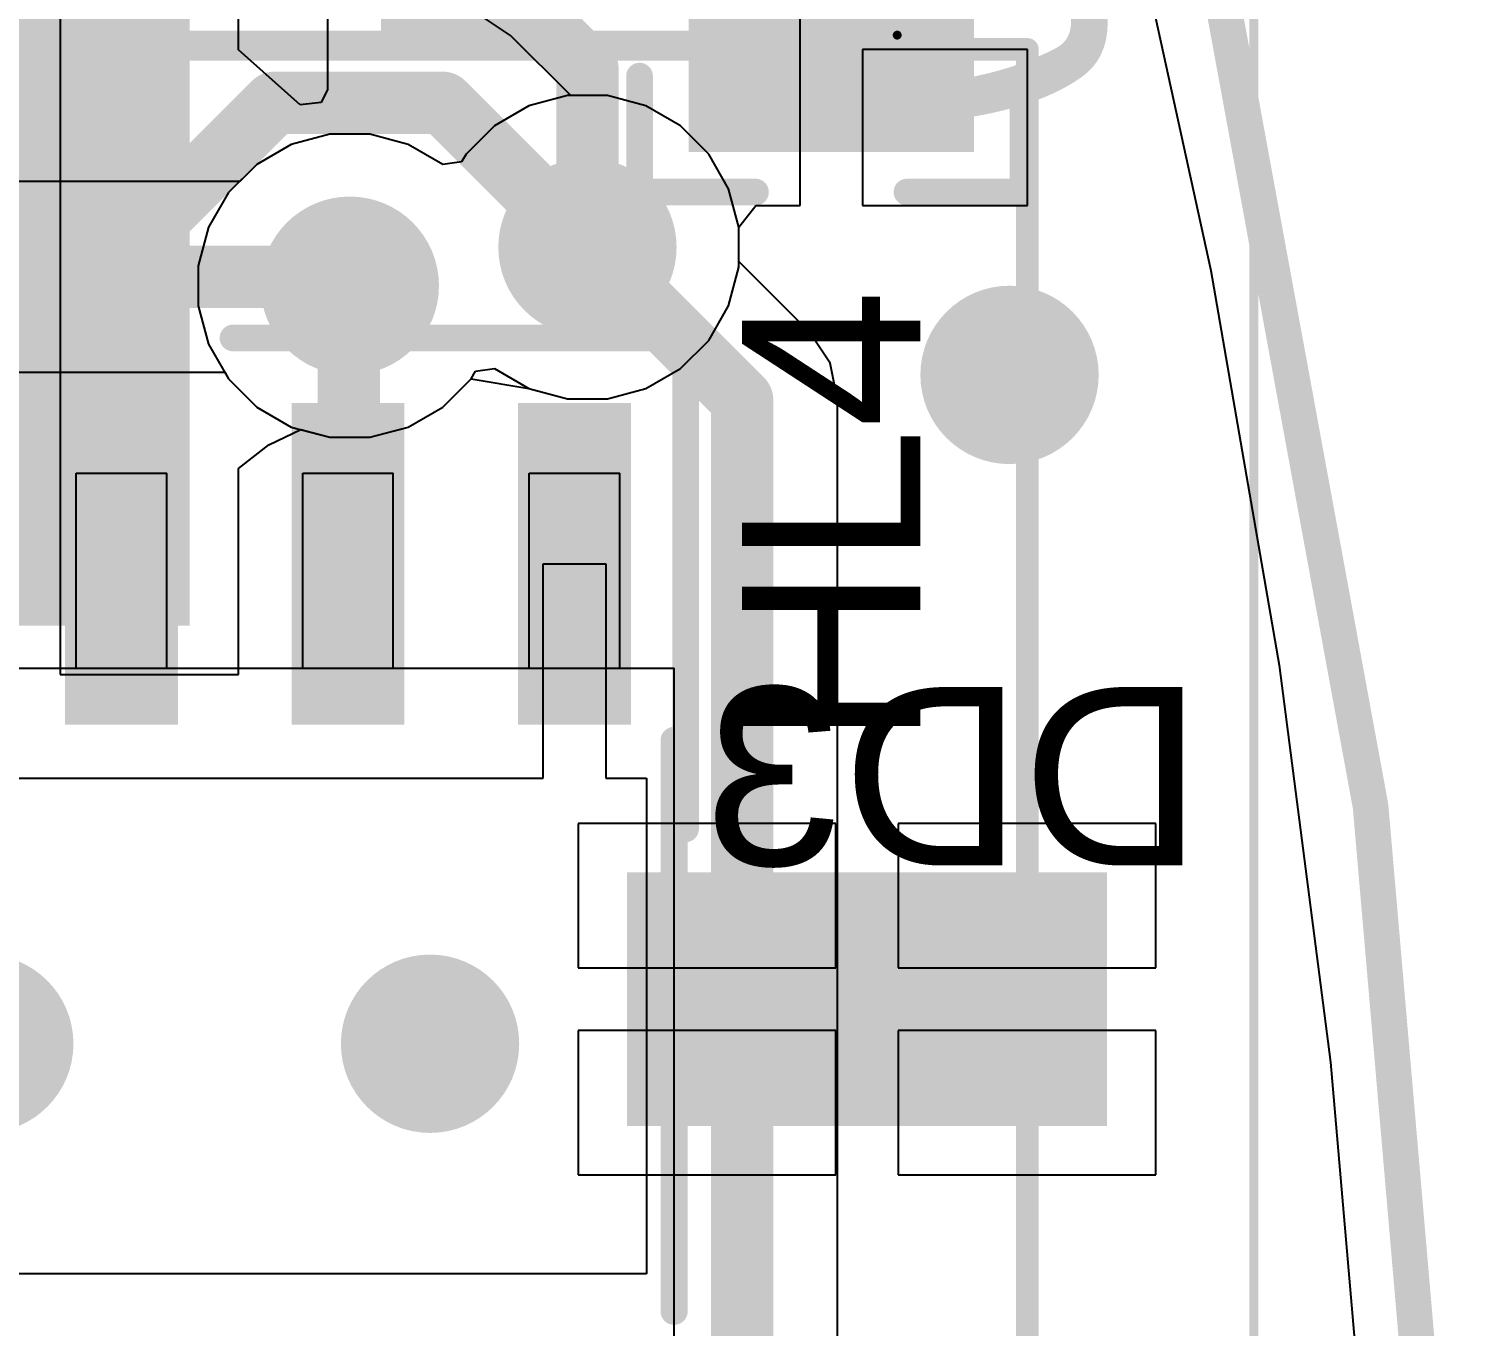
# Model space of a CAD drawing. Header units: inches. Extents: x 0 to 106, y 0 to 106.
# Drawn here: x 98 to 106.1, y 57.17 to 64.44 of the extents above; entities that cross this region are included whole.
import ezdxf

# ---------------------------------------------------------------- set-up
doc = ezdxf.new("R2010")
doc.units = ezdxf.units.IN
for name, color, linetype in [('Assembly Notes', 56, 'Continuous'), ('Board Shape', 56, 'Continuous'), ('Bottom Layer', 5, 'Continuous'), ('Bottom Overlay', 54, 'Continuous'), ('Bottom Paste', 16, 'Continuous'), ('Bottom Solder', 6, 'Continuous'), ('Layer 1', 16, 'Continuous'), ('Layer 2', 76, 'Continuous'), ('Mechanical 13', 56, 'Continuous'), ('Mechanical 15', 56, 'Continuous'), ('Top Layer', 1, 'Continuous'), ('Top Overlay', 2, 'Continuous'), ('Top Paste', 8, 'Continuous'), ('Top Solder', 216, 'Continuous'), ('Via Holes', 16, 'Continuous')]:
    doc.layers.add(name, color=color, linetype=linetype)
doc.styles.add('Arial', font='', dxfattribs={"height": 0.2})
doc.styles.add('GOST type B', font='', dxfattribs={"height": 0.2})
doc.styles.get('Arial').set_extended_font_data('Arial')
doc.styles.get('GOST type B').set_extended_font_data('GOST type B')

# ---------------------------------------------------------------- blocks, each defined once
blk = doc.blocks.new('0603R_232')
at = {"layer": 'Top Layer'}
for points in [[(-1.05, -0.475), (-1.05, 0.475), (-0.25, 0.475), (-0.25, -0.475)], [(0.25, -0.475), (0.25, 0.475), (1.05, 0.475), (1.05, -0.475)]]:
    blk.add_hatch(color=1, dxfattribs=at).paths.add_polyline_path(points)
at = {"layer": 'Top Paste'}
for points in [[(-1.05, -0.475), (-1.05, 0.475), (-0.25, 0.475), (-0.25, -0.475)], [(0.25, -0.475), (0.25, 0.475), (1.05, 0.475), (1.05, -0.475)]]:
    blk.add_hatch(color=8, dxfattribs=at).paths.add_polyline_path(points)
at = {"layer": 'Top Solder'}
for points in [[(-1.1, -0.525), (-1.1, 0.525), (-0.2, 0.525), (-0.2, -0.525)], [(0.2, -0.525), (0.2, 0.525), (1.1, 0.525), (1.1, -0.525)]]:
    blk.add_hatch(color=216, dxfattribs=at).paths.add_polyline_path(points)
at = {"layer": 'Assembly Notes'}
for points in [[(0.85, 0.475, 0.25, 0.25, 0), (-0.85, 0.475, 0.25, 0.25, 0)], [(-0.85, -0.475, 0.25, 0.25, 0), (-0.85, 0.475, 0.25, 0.25, 0)], [(0.85, -0.475, 0.25, 0.25, 0), (0.85, 0.475, 0.25, 0.25, 0)], [(0.85, -0.475, 0.25, 0.25, 0), (-0.85, -0.475, 0.25, 0.25, 0)]]:
    blk.add_lwpolyline(points, format="xyseb", dxfattribs=at)
for points in [[(-0.9125, 0.475, 0.125, 0.125, 1), (-0.7875, 0.475, 0.125, 0.125, 1)], [(-0.9125, 0.475, 0.125, 0.125, 1), (-0.7875, 0.475, 0.125, 0.125, 1)], [(0.7875, 0.475, 0.125, 0.125, 1), (0.9125, 0.475, 0.125, 0.125, 1)], [(0.7875, 0.475, 0.125, 0.125, 1), (0.9125, 0.475, 0.125, 0.125, 1)], [(-0.9125, -0.475, 0.125, 0.125, 1), (-0.7875, -0.475, 0.125, 0.125, 1)], [(-0.9125, -0.475, 0.125, 0.125, 1), (-0.7875, -0.475, 0.125, 0.125, 1)], [(0.7875, -0.475, 0.125, 0.125, 1), (0.9125, -0.475, 0.125, 0.125, 1)], [(0.7875, -0.475, 0.125, 0.125, 1), (0.9125, -0.475, 0.125, 0.125, 1)]]:
    blk.add_lwpolyline(points, format="xyseb", close=True, dxfattribs=at)
at = {"layer": 'Top Overlay'}
for points in [[(0.5, 0.725, 0.15, 0.15, 0), (-0.5, 0.725, 0.15, 0.15, 0)], [(0.5, -0.725, 0.15, 0.15, 0), (-0.5, -0.725, 0.15, 0.15, 0)]]:
    blk.add_lwpolyline(points, format="xyseb", dxfattribs=at)
for points in [[(-0.5375, 0.725, 0.075, 0.075, 1), (-0.4625, 0.725, 0.075, 0.075, 1)], [(0.4625, 0.725, 0.075, 0.075, 1), (0.5375, 0.725, 0.075, 0.075, 1)], [(-0.5375, -0.725, 0.075, 0.075, 1), (-0.4625, -0.725, 0.075, 0.075, 1)], [(0.4625, -0.725, 0.075, 0.075, 1), (0.5375, -0.725, 0.075, 0.075, 1)]]:
    blk.add_lwpolyline(points, format="xyseb", close=True, dxfattribs=at)
at = {"layer": 'Assembly Notes', "style": 'GOST type B'}
blk.add_text('R10', height=2.15, dxfattribs=at).set_placement((-2.4, 1.4))
blk = doc.blocks.new('0805D_240')
at = {"layer": 'Top Layer'}
for points in [[(-1.7, -0.75), (-1.7, 0.75), (-0.3, 0.75), (-0.3, -0.75)], [(0.3, -0.75), (0.3, 0.75), (1.7, 0.75), (1.7, -0.75)]]:
    blk.add_hatch(color=1, dxfattribs=at).paths.add_polyline_path(points)
at = {"layer": 'Top Paste'}
for points in [[(-1.7, -0.75), (-1.7, 0.75), (-0.3, 0.75), (-0.3, -0.75)], [(0.3, -0.75), (0.3, 0.75), (1.7, 0.75), (1.7, -0.75)]]:
    blk.add_hatch(color=8, dxfattribs=at).paths.add_polyline_path(points)
at = {"layer": 'Top Solder'}
for points in [[(-1.75, -0.8), (-1.75, 0.8), (-0.25, 0.8), (-0.25, -0.8)], [(0.25, -0.8), (0.25, 0.8), (1.75, 0.8), (1.75, -0.8)]]:
    blk.add_hatch(color=216, dxfattribs=at).paths.add_polyline_path(points)
at = {"layer": 'Top Overlay'}
for points in [[(0.6, 1.075, 0.15, 0.15, 0), (-0.6, 1.075, 0.15, 0.15, 0)], [(1.975, 1.075, 0.15, 0.15, 0), (1.325, 1.075, 0.15, 0.15, 0)], [(1.975, 0.425, 0.15, 0.15, 0), (1.975, 1.075, 0.15, 0.15, 0)], [(1.975, -1.075, 0.15, 0.15, 0), (1.975, -0.425, 0.15, 0.15, 0)], [(0.6, -1.075, 0.15, 0.15, 0), (-0.6, -1.075, 0.15, 0.15, 0)], [(1.975, -1.075, 0.15, 0.15, 0), (1.325, -1.075, 0.15, 0.15, 0)]]:
    blk.add_lwpolyline(points, format="xyseb", dxfattribs=at)
for points in [[(-0.6375, 1.075, 0.075, 0.075, 1), (-0.5625, 1.075, 0.075, 0.075, 1)], [(0.5625, 1.075, 0.075, 0.075, 1), (0.6375, 1.075, 0.075, 0.075, 1)], [(1.2875, 1.075, 0.075, 0.075, 1), (1.3625, 1.075, 0.075, 0.075, 1)], [(1.9375, 1.075, 0.075, 0.075, 1), (2.0125, 1.075, 0.075, 0.075, 1)], [(1.9375, 1.075, 0.075, 0.075, 1), (2.0125, 1.075, 0.075, 0.075, 1)], [(1.9375, 0.425, 0.075, 0.075, 1), (2.0125, 0.425, 0.075, 0.075, 1)], [(1.9375, -0.425, 0.075, 0.075, 1), (2.0125, -0.425, 0.075, 0.075, 1)], [(-0.6375, -1.075, 0.075, 0.075, 1), (-0.5625, -1.075, 0.075, 0.075, 1)], [(0.5625, -1.075, 0.075, 0.075, 1), (0.6375, -1.075, 0.075, 0.075, 1)], [(1.2875, -1.075, 0.075, 0.075, 1), (1.3625, -1.075, 0.075, 0.075, 1)], [(1.9375, -1.075, 0.075, 0.075, 1), (2.0125, -1.075, 0.075, 0.075, 1)], [(1.9375, -1.075, 0.075, 0.075, 1), (2.0125, -1.075, 0.075, 0.075, 1)]]:
    blk.add_lwpolyline(points, format="xyseb", close=True, dxfattribs=at)
blk = doc.blocks.new('SOIC_14_B_244')
at = {"layer": 'Bottom Layer'}
for points in [[(-3.4417, 4.0767), (-1.7399, 4.0767), (-1.7399, 3.5433), (-3.4417, 3.5433)], [(-3.4417, 2.8067), (-1.7399, 2.8067), (-1.7399, 2.2733), (-3.4417, 2.2733)], [(-3.4417, 1.5367), (-1.7399, 1.5367), (-1.7399, 1.0033), (-3.4417, 1.0033)]]:
    blk.add_hatch(color=5, dxfattribs=at).paths.add_polyline_path(points)
at = {"layer": 'Bottom Paste'}
for points in [[(-3.4417, 4.0767), (-1.7399, 4.0767), (-1.7399, 3.5433), (-3.4417, 3.5433)], [(-3.4417, 2.8067), (-1.7399, 2.8067), (-1.7399, 2.2733), (-3.4417, 2.2733)], [(-3.4417, 1.5367), (-1.7399, 1.5367), (-1.7399, 1.0033), (-3.4417, 1.0033)]]:
    blk.add_hatch(color=16, dxfattribs=at).paths.add_polyline_path(points)
at = {"layer": 'Bottom Solder'}
for points in [[(-3.4917, 4.1267), (-1.6899, 4.1267), (-1.6899, 3.4933), (-3.4917, 3.4933)], [(-3.4917, 2.8567), (-1.6899, 2.8567), (-1.6899, 2.2233), (-3.4917, 2.2233)], [(-3.4917, 1.5867), (-1.6899, 1.5867), (-1.6899, 0.9533), (-3.4917, 0.9533)]]:
    blk.add_hatch(color=6, dxfattribs=at).paths.add_polyline_path(points)
at = {"layer": 'Bottom Overlay'}
blk.add_lwpolyline([(1.6002, 4.3688, 0.1524, 0.1524, 0), (-1.6002, 4.3688, 0.1524, 0.1524, 0)], format="xyseb", dxfattribs=at)
for points in [[(-1.6383, 4.3688, 0.0762, 0.0762, 1), (-1.5621, 4.3688, 0.0762, 0.0762, 1)], [(1.5621, 4.3688, 0.0762, 0.0762, 1), (1.6383, 4.3688, 0.0762, 0.0762, 1)]]:
    blk.add_lwpolyline(points, format="xyseb", close=True, dxfattribs=at)
at = {"layer": 'Mechanical 13'}
for points in [[(2.0066, 4.3688), (-2.0066, 4.3688)], [(-2.0066, -4.3688), (-2.0066, 4.3688)], [(-3.0988, 3.556), (-3.0988, 4.064)], [(-2.0066, 4.064), (-3.0988, 4.064)], [(-2.0066, 3.556), (-2.0066, 4.064)], [(-2.0066, 3.556), (-3.0988, 3.556)], [(-3.0988, 2.286), (-3.0988, 2.794)], [(-2.0066, 2.794), (-3.0988, 2.794)], [(-2.0066, 2.286), (-2.0066, 2.794)], [(-2.0066, 2.286), (-3.0988, 2.286)], [(-3.0988, 1.016), (-3.0988, 1.524)], [(-2.0066, 1.524), (-3.0988, 1.524)], [(-2.0066, 1.016), (-2.0066, 1.524)], [(-2.0066, 1.016), (-3.0988, 1.016)]]:
    blk.add_lwpolyline(points, dxfattribs=at)
for points in [[(-2.0066, 4.3688, 1), (-2.0066, 4.3688, 1)], [(-2.0066, 4.3688, 1), (-2.0066, 4.3688, 1)], [(-3.0988, 4.064, 1), (-3.0988, 4.064, 1)], [(-3.0988, 4.064, 1), (-3.0988, 4.064, 1)], [(-2.0066, 4.064, 1), (-2.0066, 4.064, 1)], [(-2.0066, 4.064, 1), (-2.0066, 4.064, 1)], [(-3.0988, 3.556, 1), (-3.0988, 3.556, 1)], [(-3.0988, 3.556, 1), (-3.0988, 3.556, 1)], [(-2.0066, 3.556, 1), (-2.0066, 3.556, 1)], [(-2.0066, 3.556, 1), (-2.0066, 3.556, 1)], [(-3.0988, 2.794, 1), (-3.0988, 2.794, 1)], [(-3.0988, 2.794, 1), (-3.0988, 2.794, 1)], [(-2.0066, 2.794, 1), (-2.0066, 2.794, 1)], [(-2.0066, 2.794, 1), (-2.0066, 2.794, 1)], [(-3.0988, 2.286, 1), (-3.0988, 2.286, 1)], [(-3.0988, 2.286, 1), (-3.0988, 2.286, 1)], [(-2.0066, 2.286, 1), (-2.0066, 2.286, 1)], [(-2.0066, 2.286, 1), (-2.0066, 2.286, 1)], [(-3.0988, 1.524, 1), (-3.0988, 1.524, 1)], [(-3.0988, 1.524, 1), (-3.0988, 1.524, 1)], [(-2.0066, 1.524, 1), (-2.0066, 1.524, 1)], [(-2.0066, 1.524, 1), (-2.0066, 1.524, 1)], [(-3.0988, 1.016, 1), (-3.0988, 1.016, 1)], [(-3.0988, 1.016, 1), (-3.0988, 1.016, 1)], [(-2.0066, 1.016, 1), (-2.0066, 1.016, 1)], [(-2.0066, 1.016, 1), (-2.0066, 1.016, 1)]]:
    blk.add_lwpolyline(points, format="xyb", close=True, dxfattribs=at)
blk = doc.blocks.new('SOIC_8_B_245')
at = {"layer": 'Bottom Layer'}
h = blk.add_hatch(color=5, dxfattribs=at)
edge = h.paths.add_edge_path()
edge.add_arc((-3.15, 1.905), 0.3, 90, 270)
edge.add_line((-3.15, 1.605), (-2.3, 1.605))
edge.add_arc((-2.3, 1.905), 0.3, 270, 450)
edge.add_line((-2.3, 2.205), (-3.15, 2.205))
h = blk.add_hatch(color=5, dxfattribs=at)
edge = h.paths.add_edge_path()
edge.add_arc((2.3, 1.905), 0.3, 90, 270)
edge.add_line((2.3, 1.605), (3.15, 1.605))
edge.add_arc((3.15, 1.905), 0.3, 270, 450)
edge.add_line((3.15, 2.205), (2.3, 2.205))
h = blk.add_hatch(color=5, dxfattribs=at)
edge = h.paths.add_edge_path()
edge.add_arc((-3.15, 0.635), 0.3, 90, 270)
edge.add_line((-3.15, 0.335), (-2.3, 0.335))
edge.add_arc((-2.3, 0.635), 0.3, 270, 450)
edge.add_line((-2.3, 0.935), (-3.15, 0.935))
h = blk.add_hatch(color=5, dxfattribs=at)
edge = h.paths.add_edge_path()
edge.add_arc((2.3, 0.635), 0.3, 90, 270)
edge.add_line((2.3, 0.335), (3.15, 0.335))
edge.add_arc((3.15, 0.635), 0.3, 270, 450)
edge.add_line((3.15, 0.935), (2.3, 0.935))
h = blk.add_hatch(color=5, dxfattribs=at)
edge = h.paths.add_edge_path()
edge.add_arc((-3.15, -0.635), 0.3, 90, 270)
edge.add_line((-3.15, -0.935), (-2.3, -0.935))
edge.add_arc((-2.3, -0.635), 0.3, 270, 450)
edge.add_line((-2.3, -0.335), (-3.15, -0.335))
h = blk.add_hatch(color=5, dxfattribs=at)
edge = h.paths.add_edge_path()
edge.add_arc((2.3, -0.635), 0.3, 90, 270)
edge.add_line((2.3, -0.935), (3.15, -0.935))
edge.add_arc((3.15, -0.635), 0.3, 270, 450)
edge.add_line((3.15, -0.335), (2.3, -0.335))
blk.add_hatch(color=5, dxfattribs=at).paths.add_polyline_path([(-2, -1.605), (-2, -2.205), (-3.45, -2.205), (-3.45, -1.605)])
h = blk.add_hatch(color=5, dxfattribs=at)
edge = h.paths.add_edge_path()
edge.add_arc((2.3, -1.905), 0.3, 90, 270)
edge.add_line((2.3, -2.205), (3.15, -2.205))
edge.add_arc((3.15, -1.905), 0.3, 270, 450)
edge.add_line((3.15, -1.605), (2.3, -1.605))
at = {"layer": 'Bottom Paste'}
h = blk.add_hatch(color=16, dxfattribs=at)
edge = h.paths.add_edge_path()
edge.add_arc((-3.15, 1.905), 0.3, 90, 270)
edge.add_line((-3.15, 1.605), (-2.3, 1.605))
edge.add_arc((-2.3, 1.905), 0.3, 270, 450)
edge.add_line((-2.3, 2.205), (-3.15, 2.205))
h = blk.add_hatch(color=16, dxfattribs=at)
edge = h.paths.add_edge_path()
edge.add_arc((2.3, 1.905), 0.3, 90, 270)
edge.add_line((2.3, 1.605), (3.15, 1.605))
edge.add_arc((3.15, 1.905), 0.3, 270, 450)
edge.add_line((3.15, 2.205), (2.3, 2.205))
h = blk.add_hatch(color=16, dxfattribs=at)
edge = h.paths.add_edge_path()
edge.add_arc((-3.15, 0.635), 0.3, 90, 270)
edge.add_line((-3.15, 0.335), (-2.3, 0.335))
edge.add_arc((-2.3, 0.635), 0.3, 270, 450)
edge.add_line((-2.3, 0.935), (-3.15, 0.935))
h = blk.add_hatch(color=16, dxfattribs=at)
edge = h.paths.add_edge_path()
edge.add_arc((2.3, 0.635), 0.3, 90, 270)
edge.add_line((2.3, 0.335), (3.15, 0.335))
edge.add_arc((3.15, 0.635), 0.3, 270, 450)
edge.add_line((3.15, 0.935), (2.3, 0.935))
h = blk.add_hatch(color=16, dxfattribs=at)
edge = h.paths.add_edge_path()
edge.add_arc((-3.15, -0.635), 0.3, 90, 270)
edge.add_line((-3.15, -0.935), (-2.3, -0.935))
edge.add_arc((-2.3, -0.635), 0.3, 270, 450)
edge.add_line((-2.3, -0.335), (-3.15, -0.335))
h = blk.add_hatch(color=16, dxfattribs=at)
edge = h.paths.add_edge_path()
edge.add_arc((2.3, -0.635), 0.3, 90, 270)
edge.add_line((2.3, -0.935), (3.15, -0.935))
edge.add_arc((3.15, -0.635), 0.3, 270, 450)
edge.add_line((3.15, -0.335), (2.3, -0.335))
blk.add_hatch(color=16, dxfattribs=at).paths.add_polyline_path([(-2, -1.605), (-2, -2.205), (-3.45, -2.205), (-3.45, -1.605)])
h = blk.add_hatch(color=16, dxfattribs=at)
edge = h.paths.add_edge_path()
edge.add_arc((2.3, -1.905), 0.3, 90, 270)
edge.add_line((2.3, -2.205), (3.15, -2.205))
edge.add_arc((3.15, -1.905), 0.3, 270, 450)
edge.add_line((3.15, -1.605), (2.3, -1.605))
at = {"layer": 'Bottom Solder'}
h = blk.add_hatch(color=6, dxfattribs=at)
edge = h.paths.add_edge_path()
edge.add_arc((-3.15, 1.905), 0.35, 90, 270)
edge.add_line((-3.15, 1.555), (-2.3, 1.555))
edge.add_arc((-2.3, 1.905), 0.35, 270, 450)
edge.add_line((-2.3, 2.255), (-3.15, 2.255))
h = blk.add_hatch(color=6, dxfattribs=at)
edge = h.paths.add_edge_path()
edge.add_arc((2.3, 1.905), 0.35, 90, 270)
edge.add_line((2.3, 1.555), (3.15, 1.555))
edge.add_arc((3.15, 1.905), 0.35, 270, 450)
edge.add_line((3.15, 2.255), (2.3, 2.255))
h = blk.add_hatch(color=6, dxfattribs=at)
edge = h.paths.add_edge_path()
edge.add_arc((-3.15, 0.635), 0.35, 90, 270)
edge.add_line((-3.15, 0.285), (-2.3, 0.285))
edge.add_arc((-2.3, 0.635), 0.35, 270, 450)
edge.add_line((-2.3, 0.985), (-3.15, 0.985))
h = blk.add_hatch(color=6, dxfattribs=at)
edge = h.paths.add_edge_path()
edge.add_arc((2.3, 0.635), 0.35, 90, 270)
edge.add_line((2.3, 0.285), (3.15, 0.285))
edge.add_arc((3.15, 0.635), 0.35, 270, 450)
edge.add_line((3.15, 0.985), (2.3, 0.985))
h = blk.add_hatch(color=6, dxfattribs=at)
edge = h.paths.add_edge_path()
edge.add_arc((-3.15, -0.635), 0.35, 90, 270)
edge.add_line((-3.15, -0.985), (-2.3, -0.985))
edge.add_arc((-2.3, -0.635), 0.35, 270, 450)
edge.add_line((-2.3, -0.285), (-3.15, -0.285))
h = blk.add_hatch(color=6, dxfattribs=at)
edge = h.paths.add_edge_path()
edge.add_arc((2.3, -0.635), 0.35, 90, 270)
edge.add_line((2.3, -0.985), (3.15, -0.985))
edge.add_arc((3.15, -0.635), 0.35, 270, 450)
edge.add_line((3.15, -0.285), (2.3, -0.285))
blk.add_hatch(color=6, dxfattribs=at).paths.add_polyline_path([(-1.95, -1.555), (-1.95, -2.255), (-3.5, -2.255), (-3.5, -1.555)])
h = blk.add_hatch(color=6, dxfattribs=at)
edge = h.paths.add_edge_path()
edge.add_arc((2.3, -1.905), 0.35, 90, 270)
edge.add_line((2.3, -2.255), (3.15, -2.255))
edge.add_arc((3.15, -1.905), 0.35, 270, 450)
edge.add_line((3.15, -1.555), (2.3, -1.555))
at = {"layer": 'Bottom Overlay'}
for points in [[(-1.6, 2.5, 0.2, 0.2, 0), (1.6, 2.5, 0.2, 0.2, 0)], [(-1.6, 2.5, 0.2, 0.2, 0), (-1.6, -2.5, 0.2, 0.2, 0)], [(1.6, 2.5, 0.2, 0.2, 0), (1.6, -2.5, 0.2, 0.2, 0)], [(-1.6, -2.5, 0.2, 0.2, 0), (1.6, -2.5, 0.2, 0.2, 0)]]:
    blk.add_lwpolyline(points, format="xyseb", dxfattribs=at)
for points in [[(-1.65, 2.5, 0.1, 0.1, 1), (-1.55, 2.5, 0.1, 0.1, 1)], [(-1.65, 2.5, 0.1, 0.1, 1), (-1.55, 2.5, 0.1, 0.1, 1)], [(1.55, 2.5, 0.1, 0.1, 1), (1.65, 2.5, 0.1, 0.1, 1)], [(1.55, 2.5, 0.1, 0.1, 1), (1.65, 2.5, 0.1, 0.1, 1)], [(-0.3, -1.5, 0.6, 0.6, 1), (-0.9, -1.5, 0.6, 0.6, 1)], [(-1.05, -1.5, 0.3, 0.3, 1), (-0.75, -1.5, 0.3, 0.3, 1)], [(-0.45, -1.5, 0.3, 0.3, 1), (-0.15, -1.5, 0.3, 0.3, 1)], [(-1.65, -2.5, 0.1, 0.1, 1), (-1.55, -2.5, 0.1, 0.1, 1)], [(-1.65, -2.5, 0.1, 0.1, 1), (-1.55, -2.5, 0.1, 0.1, 1)], [(1.55, -2.5, 0.1, 0.1, 1), (1.65, -2.5, 0.1, 0.1, 1)], [(1.55, -2.5, 0.1, 0.1, 1), (1.65, -2.5, 0.1, 0.1, 1)], [(-2.6, -2.755, 0.25, 0.25, 1), (-2.85, -2.755, 0.25, 0.25, 1)], [(-2.9125, -2.755, 0.125, 0.125, 1), (-2.7875, -2.755, 0.125, 0.125, 1)], [(-2.6625, -2.755, 0.125, 0.125, 1), (-2.5375, -2.755, 0.125, 0.125, 1)]]:
    blk.add_lwpolyline(points, format="xyseb", close=True, dxfattribs=at)
at = {"layer": 'Mechanical 13'}
for points in [[(-2, 2.5, 0.25, 0.25, 0), (-2, -2.5, 0.25, 0.25, 0)], [(-2, 2.5, 0.25, 0.25, 0), (2, 2.5, 0.25, 0.25, 0)], [(2, 2.5, 0.25, 0.25, 0), (2, -2.5, 0.25, 0.25, 0)], [(-2, -2.5, 0.25, 0.25, 0), (2, -2.5, 0.25, 0.25, 0)]]:
    blk.add_lwpolyline(points, format="xyseb", dxfattribs=at)
for points in [[(-2.0625, 2.5, 0.125, 0.125, 1), (-1.9375, 2.5, 0.125, 0.125, 1)], [(-2.0625, 2.5, 0.125, 0.125, 1), (-1.9375, 2.5, 0.125, 0.125, 1)], [(1.9375, 2.5, 0.125, 0.125, 1), (2.0625, 2.5, 0.125, 0.125, 1)], [(1.9375, 2.5, 0.125, 0.125, 1), (2.0625, 2.5, 0.125, 0.125, 1)], [(-0.525, -1.525, 0.25, 0.25, 1), (-1.525, -1.525, 0.25, 0.25, 1)], [(-1.5875, -1.525, 0.125, 0.125, 1), (-1.4625, -1.525, 0.125, 0.125, 1)], [(-0.5875, -1.525, 0.125, 0.125, 1), (-0.4625, -1.525, 0.125, 0.125, 1)], [(-2.0625, -2.5, 0.125, 0.125, 1), (-1.9375, -2.5, 0.125, 0.125, 1)], [(-2.0625, -2.5, 0.125, 0.125, 1), (-1.9375, -2.5, 0.125, 0.125, 1)], [(1.9375, -2.5, 0.125, 0.125, 1), (2.0625, -2.5, 0.125, 0.125, 1)], [(1.9375, -2.5, 0.125, 0.125, 1), (2.0625, -2.5, 0.125, 0.125, 1)]]:
    blk.add_lwpolyline(points, format="xyseb", close=True, dxfattribs=at)
blk = doc.blocks.new('MOLEX_430450418_259')
at = {"layer": 'Top Layer'}
for points in [[(-2.1349, 5.9701), (-0.8649, 5.9701), (-0.8649, 3.4301), (-2.1349, 3.4301)], [(-7.0999, 0.8251), (-3.6699, 0.8251), (-3.6699, -0.8249), (-7.0999, -0.8249)]]:
    blk.add_hatch(color=1, dxfattribs=at).paths.add_polyline_path(points)
at = {"layer": 'Top Paste'}
for points in [[(-2.1349, 5.9701), (-0.8649, 5.9701), (-0.8649, 3.4301), (-2.1349, 3.4301)], [(-7.0999, 0.8251), (-3.6699, 0.8251), (-3.6699, -0.8249), (-7.0999, -0.8249)]]:
    blk.add_hatch(color=8, dxfattribs=at).paths.add_polyline_path(points)
at = {"layer": 'Top Solder'}
for points in [[(-2.2111, 6.0463), (-0.7887, 6.0463), (-0.7887, 3.3539), (-2.2111, 3.3539)], [(-7.1761, 0.9013), (-3.5937, 0.9013), (-3.5937, -0.9011), (-7.1761, -0.9011)]]:
    blk.add_hatch(color=216, dxfattribs=at).paths.add_polyline_path(points)
at = {"layer": 'Mechanical 13'}
for points in [[(-6.8249, -5.5999, 0.127, 0.127, 0), (-6.8249, 5.6001, 0.127, 0.127, 0)], [(6.8251, 5.6001, 0.127, 0.127, 0), (-6.8249, 5.6001, 0.127, 0.127, 0)]]:
    blk.add_lwpolyline(points, format="xyseb", dxfattribs=at)
blk.add_lwpolyline([(-6.8567, 5.6001, 0.0635, 0.0635, 1), (-6.7932, 5.6001, 0.0635, 0.0635, 1)], format="xyseb", close=True, dxfattribs=at)
blk.add_lwpolyline([(-6.8567, 5.6001, 0.0635, 0.0635, 1), (-6.7932, 5.6001, 0.0635, 0.0635, 1)], format="xyseb", close=True, dxfattribs=at)
at = {"layer": 'Mechanical 15'}
blk.add_lwpolyline([(8.0951, 6.8701, 0.05, 0.05, 0), (-8.0949, 6.8701, 0.05, 0.05, 0)], format="xyseb", dxfattribs=at)
at = {"layer": 'Top Overlay'}
for points in [[(-5.207, 1.1451, 0.15, 0.15, 0), (-5.207, 3.683, 0.15, 0.15, 0)], [(-2.4549, 3.683, 0.15, 0.15, 0), (-5.207, 3.683, 0.15, 0.15, 0)]]:
    blk.add_lwpolyline(points, format="xyseb", dxfattribs=at)
for points in [[(-5.2445, 3.683, 0.075, 0.075, 1), (-5.1695, 3.683, 0.075, 0.075, 1)], [(-5.2445, 3.683, 0.075, 0.075, 1), (-5.1695, 3.683, 0.075, 0.075, 1)], [(-2.4924, 3.683, 0.075, 0.075, 1), (-2.4174, 3.683, 0.075, 0.075, 1)], [(-5.2445, 1.1451, 0.075, 0.075, 1), (-5.1695, 1.1451, 0.075, 0.075, 1)]]:
    blk.add_lwpolyline(points, format="xyseb", close=True, dxfattribs=at)
blk = doc.blocks.new('M_____430450218_260')
at = {"layer": 'Mechanical 15'}
for points in [[(-6.595, 6.87, 0.05, 0.05, 0), (-6.595, -6.87, 0.05, 0.05, 0)], [(-6.595, -6.87, 0.05, 0.05, 0), (6.595, -6.87, 0.05, 0.05, 0)]]:
    blk.add_lwpolyline(points, format="xyseb", dxfattribs=at)
blk.add_lwpolyline([(-6.6075, -6.87, 0.025, 0.025, 1), (-6.5825, -6.87, 0.025, 0.025, 1)], format="xyseb", close=True, dxfattribs=at)
blk.add_lwpolyline([(-6.6075, -6.87, 0.025, 0.025, 1), (-6.5825, -6.87, 0.025, 0.025, 1)], format="xyseb", close=True, dxfattribs=at)

msp = doc.modelspace()

# ---------------------------------------------------------------- hatches: boundary and pattern name
at = {"layer": 'Bottom Layer'}
h = msp.add_hatch(color=5, dxfattribs=at)
edge = h.paths.add_edge_path()
edge.add_arc((101.1327, 63.2157), 0.5, 0, 360)
h = msp.add_hatch(color=5, dxfattribs=at)
edge = h.paths.add_edge_path()
edge.add_arc((99.8, 63), 0.5, 0, 360)
h = msp.add_hatch(color=5, dxfattribs=at)
edge = h.paths.add_edge_path()
edge.add_arc((103.5, 62.5), 0.5, 0, 360)
h = msp.add_hatch(color=5, dxfattribs=at)
edge = h.paths.add_edge_path()
edge.add_arc((97.75, 58.75), 0.5, 0, 360)
h = msp.add_hatch(color=5, dxfattribs=at)
edge = h.paths.add_edge_path()
edge.add_arc((100.25, 58.75), 0.5, 0, 360)
at = {"layer": 'Layer 1'}
h = msp.add_hatch(color=16, dxfattribs=at)
edge = h.paths.add_edge_path()
edge.add_arc((101.1327, 63.2157), 0.5, 0, 360)
h = msp.add_hatch(color=16, dxfattribs=at)
edge = h.paths.add_edge_path()
edge.add_arc((99.8, 63), 0.5, 0, 360)
h = msp.add_hatch(color=16, dxfattribs=at)
edge = h.paths.add_edge_path()
edge.add_arc((103.5, 62.5), 0.5, 0, 360)
h = msp.add_hatch(color=16, dxfattribs=at)
edge = h.paths.add_edge_path()
edge.add_arc((97.75, 58.75), 0.5, 0, 360)
h = msp.add_hatch(color=16, dxfattribs=at)
edge = h.paths.add_edge_path()
edge.add_arc((100.25, 58.75), 0.5, 0, 360)
at = {"layer": 'Layer 2'}
h = msp.add_hatch(color=76, dxfattribs=at)
edge = h.paths.add_edge_path()
edge.add_arc((101.1327, 63.2157), 0.5, 0, 360)
h = msp.add_hatch(color=76, dxfattribs=at)
edge = h.paths.add_edge_path()
edge.add_arc((99.8, 63), 0.5, 0, 360)
h = msp.add_hatch(color=76, dxfattribs=at)
edge = h.paths.add_edge_path()
edge.add_arc((103.5, 62.5), 0.5, 0, 360)
h = msp.add_hatch(color=76, dxfattribs=at)
edge = h.paths.add_edge_path()
edge.add_arc((97.75, 58.75), 0.5, 0, 360)
h = msp.add_hatch(color=76, dxfattribs=at)
edge = h.paths.add_edge_path()
edge.add_arc((100.25, 58.75), 0.5, 0, 360)
at = {"layer": 'Top Layer'}
h = msp.add_hatch(color=1, dxfattribs=at)
edge = h.paths.add_edge_path()
edge.add_arc((101.1327, 63.2157), 0.5, 0, 360)
h = msp.add_hatch(color=1, dxfattribs=at)
edge = h.paths.add_edge_path()
edge.add_arc((99.8, 63), 0.5, 0, 360)
h = msp.add_hatch(color=1, dxfattribs=at)
edge = h.paths.add_edge_path()
edge.add_arc((103.5, 62.5), 0.5, 0, 360)
h = msp.add_hatch(color=1, dxfattribs=at)
edge = h.paths.add_edge_path()
edge.add_arc((97.75, 58.75), 0.5, 0, 360)
h = msp.add_hatch(color=1, dxfattribs=at)
edge = h.paths.add_edge_path()
edge.add_arc((100.25, 58.75), 0.5, 0, 360)
at = {"layer": 'Via Holes'}
h = msp.add_hatch(color=7, dxfattribs=at)
edge = h.paths.add_edge_path()
edge.add_arc((101.1327, 63.2157), 0.25, 0, 360)
h = msp.add_hatch(color=7, dxfattribs=at)
edge = h.paths.add_edge_path()
edge.add_arc((99.8, 63), 0.25, 0, 360)
h = msp.add_hatch(color=7, dxfattribs=at)
edge = h.paths.add_edge_path()
edge.add_arc((103.5, 62.5), 0.25, 0, 360)
h = msp.add_hatch(color=7, dxfattribs=at)
edge = h.paths.add_edge_path()
edge.add_arc((100.25, 58.75), 0.25, 0, 360)

# ---------------------------------------------------------------- linework, layer by layer
at = {"layer": 'Board Shape'}
msp.add_lwpolyline([(68.1255, 103.7959, 0.2, 0.2, -0.680616), (76.6144, 5.5515, 0.2, 0.2, 0)], format="xyseb", dxfattribs=at)
at = {"layer": 'Bottom Layer'}
for p, q in [((104.151, 65.2788), (104.6284, 63.0848)), ((100.7019, 64.4035), (100.5282, 64.5195)), ((101.0397, 64.0657), (100.7019, 64.4035)), ((101.2446, 64.0657), (101.0397, 64.0657)), ((101.4607, 64.0078), (101.2446, 64.0657)), ((101.6546, 63.8959), (101.4607, 64.0078)), ((101.8128, 63.7376), (101.6546, 63.8959)), ((101.9247, 63.5438), (101.8128, 63.7376)), ((101.9827, 63.3276), (101.9247, 63.5438)), ((101.9827, 63.1352), (101.9827, 63.3276)), ((102.3785, 62.7394), (101.9827, 63.1352)), ((104.6284, 63.0848), (105.0117, 60.8725)), ((102.4945, 62.5657), (102.3785, 62.7394)), ((102.5353, 62.3609), (102.4945, 62.5657)), ((102.5353, 39.9), (102.5353, 62.3609)), ((100.885, 60.2399), (100.885, 61.4408)), ((100.885, 61.4408), (101.235, 61.4408)), ((101.235, 61.4408), (101.235, 60.2399)), ((105.0117, 60.8725), (105.3003, 58.6459)), ((97.9033, 60.2399), (99.1367, 60.2399)), ((99.1367, 60.2399), (99.1367, 60.2399)), ((99.1367, 60.2399), (99.1733, 60.2399)), ((99.1733, 60.2399), (99.1733, 60.2399)), ((99.1733, 60.2399), (99.4867, 60.2399)), ((99.4867, 60.2399), (100.0933, 60.2399)), ((100.0933, 60.2399), (100.4067, 60.2399)), ((100.4067, 60.2399), (100.4067, 60.2399)), ((100.4067, 60.2399), (100.4433, 60.2399)), ((100.4433, 60.2399), (100.4433, 60.2399)), ((100.4433, 60.2399), (100.885, 60.2399)), ((101.235, 60.2399), (101.4647, 60.2399)), ((101.4647, 60.2399), (101.4647, 57.4601)), ((105.3003, 58.6459), (105.4936, 56.4089)), ((98.8233, 57.4601), (97.9033, 57.4601)), ((99.1733, 57.4601), (98.8233, 57.4601)), ((100.0933, 57.4601), (99.1733, 57.4601)), ((100.4433, 57.4601), (100.0933, 57.4601)), ((101.4647, 57.4601), (100.4433, 57.4601))]:
    msp.add_line(p, q, dxfattribs=at)
for points in [[(98.52, 63.1696, 0.35, 0.35, 0), (99.3754, 64.025, 0.35, 0.35, 0)], [(99.3754, 64.025, 0.35, 0.35, 0), (100.3234, 64.025, 0.35, 0.35, 0)], [(100.3234, 64.025, 0.35, 0.35, 0), (101.1327, 63.2157, 0.35, 0.35, 0)], [(98.52, 61.4408, 0.35, 0.35, 0), (98.52, 63.1696, 0.35, 0.35, 0)], [(101.1327, 63.2157, 0.35, 0.35, 0), (101.1452, 63.2157, 0.35, 0.35, 0)], [(101.1452, 63.2157, 0.35, 0.35, 0), (102, 62.3609, 0.35, 0.35, 0)], [(99.795, 62.995, 0.35, 0.35, 0), (99.8, 63, 0.35, 0.35, 0)], [(99.795, 61.4458, 0.35, 0.35, 0), (99.795, 62.995, 0.35, 0.35, 0)], [(102, 39.9, 0.35, 0.35, 0), (102, 62.3609, 0.35, 0.35, 0)], [(99.79, 61.4408, 0.35, 0.35, 0), (99.795, 61.4458, 0.35, 0.35, 0)]]:
    msp.add_lwpolyline(points, format="xyseb", dxfattribs=at)
for points in [[(99.2879, 64.025, 0.175, 0.175, 1), (99.4629, 64.025, 0.175, 0.175, 1)], [(99.2879, 64.025, 0.175, 0.175, 1), (99.4629, 64.025, 0.175, 0.175, 1)], [(100.2359, 64.025, 0.175, 0.175, 1), (100.4109, 64.025, 0.175, 0.175, 1)], [(100.2359, 64.025, 0.175, 0.175, 1), (100.4109, 64.025, 0.175, 0.175, 1)], [(98.4325, 63.1696, 0.175, 0.175, 1), (98.6075, 63.1696, 0.175, 0.175, 1)], [(98.4325, 63.1696, 0.175, 0.175, 1), (98.6075, 63.1696, 0.175, 0.175, 1)], [(101.0452, 63.2157, 0.175, 0.175, 1), (101.2202, 63.2157, 0.175, 0.175, 1)], [(101.0452, 63.2157, 0.175, 0.175, 1), (101.2202, 63.2157, 0.175, 0.175, 1)], [(101.0577, 63.2157, 0.175, 0.175, 1), (101.2327, 63.2157, 0.175, 0.175, 1)], [(101.0577, 63.2157, 0.175, 0.175, 1), (101.2327, 63.2157, 0.175, 0.175, 1)], [(99.7075, 62.995, 0.175, 0.175, 1), (99.8825, 62.995, 0.175, 0.175, 1)], [(99.7075, 62.995, 0.175, 0.175, 1), (99.8825, 62.995, 0.175, 0.175, 1)], [(99.7125, 63, 0.175, 0.175, 1), (99.8875, 63, 0.175, 0.175, 1)], [(101.9125, 62.3609, 0.175, 0.175, 1), (102.0875, 62.3609, 0.175, 0.175, 1)], [(101.9125, 62.3609, 0.175, 0.175, 1), (102.0875, 62.3609, 0.175, 0.175, 1)], [(98.4325, 61.4408, 0.175, 0.175, 1), (98.6075, 61.4408, 0.175, 0.175, 1)], [(99.7025, 61.4408, 0.175, 0.175, 1), (99.8775, 61.4408, 0.175, 0.175, 1)], [(99.7075, 61.4458, 0.175, 0.175, 1), (99.8825, 61.4458, 0.175, 0.175, 1)], [(99.7075, 61.4458, 0.175, 0.175, 1), (99.8825, 61.4458, 0.175, 0.175, 1)]]:
    msp.add_lwpolyline(points, format="xyseb", close=True, dxfattribs=at)
at = {"layer": 'Layer 1'}
for p, q in [((104.151, 65.2788), (104.6284, 63.0848)), ((100.8046, 64.0078), (100.6107, 63.8959)), ((101.0208, 64.0657), (100.8046, 64.0078)), ((101.2446, 64.0657), (101.0208, 64.0657)), ((101.4607, 64.0078), (101.2446, 64.0657)), ((101.6546, 63.8959), (101.4607, 64.0078)), ((99.6881, 63.85), (99.4719, 63.7921)), ((99.9119, 63.85), (99.6881, 63.85)), ((100.1281, 63.7921), (99.9119, 63.85)), ((100.6107, 63.8959), (100.4525, 63.7376)), ((101.8128, 63.7376), (101.6546, 63.8959)), ((99.4719, 63.7921), (99.2781, 63.6802)), ((100.3219, 63.6802), (100.1281, 63.7921)), ((99.2781, 63.6802), (99.1832, 63.5853)), ((100.4273, 63.694), (100.3219, 63.6802)), ((100.4525, 63.7376), (100.4273, 63.694)), ((101.9247, 63.5438), (101.8128, 63.7376)), ((99.1832, 63.5853), (95.4013, 63.5853)), ((101.9827, 63.3276), (101.9247, 63.5438)), ((101.9827, 63.1038), (101.9827, 63.3276)), ((101.9247, 62.8876), (101.9827, 63.1038)), ((104.6284, 63.0848), (105.0117, 60.8725)), ((101.8128, 62.6938), (101.9247, 62.8876)), ((101.6546, 62.5355), (101.8128, 62.6938)), ((100.5053, 62.5217), (100.6107, 62.5355)), ((100.6107, 62.5355), (100.8046, 62.4236)), ((101.4607, 62.4236), (101.6546, 62.5355)), ((95.3168, 62.5147), (99.0987, 62.5147)), ((99.0987, 62.5147), (99.1198, 62.4781)), ((99.1198, 62.4781), (99.2781, 62.3198)), ((100.3219, 62.3198), (100.4802, 62.4781)), ((100.4802, 62.4781), (100.5053, 62.5217)), ((100.8046, 62.4236), (101.0208, 62.3657)), ((101.2446, 62.3657), (101.4607, 62.4236)), ((99.2781, 62.3198), (99.4719, 62.2079)), ((100.1281, 62.2079), (100.3219, 62.3198)), ((101.0208, 62.3657), (101.2446, 62.3657)), ((99.4719, 62.2079), (99.6881, 62.15)), ((99.9119, 62.15), (100.1281, 62.2079)), ((99.6881, 62.15), (99.9119, 62.15)), ((105.0117, 60.8725), (105.3003, 58.6459)), ((105.3003, 58.6459), (105.4936, 56.4089))]:
    msp.add_line(p, q, dxfattribs=at)
for points in [[(94.75, 63.05, 0.35, 0.35, 0), (99.75, 63.05, 0.35, 0.35, 0)], [(99.75, 63.05, 0.35, 0.35, 0), (99.8, 63, 0.35, 0.35, 0)]]:
    msp.add_lwpolyline(points, format="xyseb", dxfattribs=at)
for points in [[(99.6625, 63.05, 0.175, 0.175, 1), (99.8375, 63.05, 0.175, 0.175, 1)], [(99.6625, 63.05, 0.175, 0.175, 1), (99.8375, 63.05, 0.175, 0.175, 1)], [(99.7125, 63, 0.175, 0.175, 1), (99.8875, 63, 0.175, 0.175, 1)]]:
    msp.add_lwpolyline(points, format="xyseb", close=True, dxfattribs=at)
at = {"layer": 'Layer 2'}
for p, q in [((104.151, 65.2788), (104.6284, 63.0848)), ((100.8046, 64.0078), (100.6107, 63.8959)), ((101.0208, 64.0657), (100.8046, 64.0078)), ((101.2446, 64.0657), (101.0208, 64.0657)), ((101.4607, 64.0078), (101.2446, 64.0657)), ((101.6546, 63.8959), (101.4607, 64.0078)), ((99.6881, 63.85), (99.4719, 63.7921)), ((99.9119, 63.85), (99.6881, 63.85)), ((100.1281, 63.7921), (99.9119, 63.85)), ((100.6107, 63.8959), (100.4525, 63.7376)), ((101.8128, 63.7376), (101.6546, 63.8959)), ((99.4719, 63.7921), (99.2781, 63.6802)), ((100.3219, 63.6802), (100.1281, 63.7921)), ((99.2781, 63.6802), (99.1198, 63.5219)), ((100.4273, 63.694), (100.3219, 63.6802)), ((100.4525, 63.7376), (100.4273, 63.694)), ((101.9247, 63.5438), (101.8128, 63.7376)), ((99.1198, 63.5219), (99.0079, 63.3281)), ((101.9827, 63.3276), (101.9247, 63.5438)), ((99.0079, 63.3281), (98.95, 63.1119)), ((101.9827, 63.1038), (101.9827, 63.3276)), ((98.95, 63.1119), (98.95, 62.8881)), ((101.9247, 62.8876), (101.9827, 63.1038)), ((104.6284, 63.0848), (105.0117, 60.8725)), ((98.95, 62.8881), (99.0079, 62.6719)), ((101.8128, 62.6938), (101.9247, 62.8876)), ((101.6546, 62.5355), (101.8128, 62.6938)), ((99.0079, 62.6719), (99.1198, 62.4781)), ((101.4607, 62.4236), (101.6546, 62.5355)), ((99.1198, 62.4781), (99.2781, 62.3198)), ((100.3219, 62.3198), (100.4802, 62.4781)), ((100.4802, 62.4781), (100.8046, 62.4236)), ((100.8046, 62.4236), (101.0208, 62.3657)), ((101.2446, 62.3657), (101.4607, 62.4236)), ((99.2781, 62.3198), (99.4719, 62.2079)), ((100.1281, 62.2079), (100.3219, 62.3198)), ((101.0208, 62.3657), (101.2446, 62.3657)), ((99.4719, 62.2079), (99.6881, 62.15)), ((99.9119, 62.15), (100.1281, 62.2079)), ((99.6881, 62.15), (99.9119, 62.15)), ((105.0117, 60.8725), (105.3003, 58.6459)), ((105.3003, 58.6459), (105.4936, 56.4089))]:
    msp.add_line(p, q, dxfattribs=at)
at = {"layer": 'Top Layer'}
for p, q in [((99.675, 65.4), (99.675, 64.1)), ((104.151, 65.2788), (104.6284, 63.0848)), ((98.1751, 64.9499), (98.1751, 62.8849)), ((99.1751, 64.3218), (99.1751, 64.9499)), ((102.325, 63.45), (102.325, 64.5)), ((99.5208, 64.0144), (99.1751, 64.3218)), ((103.6, 64.325), (102.675, 64.325)), ((102.675, 64.325), (102.675, 63.45)), ((103.6, 63.45), (103.6, 64.325)), ((99.675, 64.1), (99.6398, 64.0274)), ((99.6398, 64.0274), (99.5208, 64.0144)), ((101.9827, 63.3276), (102.0766, 63.45)), ((102.0766, 63.45), (102.325, 63.45)), ((102.675, 63.45), (103.6, 63.45)), ((101.9827, 63.1038), (101.9827, 63.3276)), ((101.9247, 62.8876), (101.9827, 63.1038)), ((104.6284, 63.0848), (105.0117, 60.8725)), ((98.1751, 62.8849), (98.1751, 60.8199)), ((101.8128, 62.6938), (101.9247, 62.8876)), ((101.6546, 62.5355), (101.8128, 62.6938)), ((101.4607, 62.4236), (101.6546, 62.5355)), ((100.3219, 62.3198), (100.4802, 62.4781)), ((100.4802, 62.4781), (100.8046, 62.4236)), ((100.8046, 62.4236), (101.0208, 62.3657)), ((101.2446, 62.3657), (101.4607, 62.4236)), ((100.1281, 62.2079), (100.3219, 62.3198)), ((101.0208, 62.3657), (101.2446, 62.3657)), ((99.9119, 62.15), (100.1281, 62.2079)), ((99.3453, 62.1086), (99.5251, 62.1937)), ((99.5251, 62.1937), (99.6881, 62.15)), ((99.6881, 62.15), (99.9119, 62.15)), ((99.1751, 61.9752), (99.3453, 62.1086)), ((99.1751, 60.8199), (99.1751, 61.9752)), ((105.0117, 60.8725), (105.3003, 58.6459)), ((98.1751, 60.8199), (99.1751, 60.8199)), ((102.5251, 59.9849), (101.0801, 59.9849)), ((101.0801, 59.9849), (101.0801, 59.1749)), ((102.5251, 59.1749), (102.5251, 59.9849)), ((104.3201, 59.9849), (102.8751, 59.9849)), ((102.8751, 59.9849), (102.8751, 59.1749)), ((104.3201, 59.1749), (104.3201, 59.9849)), ((101.0801, 59.1749), (102.5251, 59.1749)), ((102.8751, 59.1749), (104.3201, 59.1749)), ((102.5251, 58.8249), (101.0801, 58.8249)), ((101.0801, 58.8249), (101.0801, 58.0149)), ((102.5251, 58.0149), (102.5251, 58.8249)), ((104.3201, 58.8249), (102.8751, 58.8249)), ((102.8751, 58.8249), (102.8751, 58.0149)), ((104.3201, 58.0149), (104.3201, 58.8249)), ((105.3003, 58.6459), (105.4936, 56.4089)), ((101.0801, 58.0149), (102.5251, 58.0149)), ((102.8751, 58.0149), (104.3201, 58.0149))]:
    msp.add_line(p, q, dxfattribs=at)
for points in [[(100.8, 64.55, 0.35, 0.35, 0), (100.8, 64.625, 0.35, 0.35, 0)], [(100.8, 64.55, 0.35, 0.35, 0), (101.1327, 64.2173, 0.35, 0.35, 0)], [(101.1327, 63.2157, 0.35, 0.35, 0), (101.1327, 64.2173, 0.35, 0.35, 0)]]:
    msp.add_lwpolyline(points, format="xyseb", dxfattribs=at)
for points in [[(100.7125, 64.55, 0.175, 0.175, 1), (100.8875, 64.55, 0.175, 0.175, 1)], [(100.7125, 64.55, 0.175, 0.175, 1), (100.8875, 64.55, 0.175, 0.175, 1)], [(101.0452, 64.2173, 0.175, 0.175, 1), (101.2202, 64.2173, 0.175, 0.175, 1)], [(101.0452, 64.2173, 0.175, 0.175, 1), (101.2202, 64.2173, 0.175, 0.175, 1)], [(101.0452, 63.2157, 0.175, 0.175, 1), (101.2202, 63.2157, 0.175, 0.175, 1)]]:
    msp.add_lwpolyline(points, format="xyseb", close=True, dxfattribs=at)

# ---------------------------------------------------------------- block references
for name, p, rotation in [('M_____430450218_260', (96, 71), 90), ('SOIC_8_B_245', (96.5, 67.75), 90), ('0603R_232', (100.5, 65.5), 270), ('0805D_240', (102.5, 65.5), 270), ('MOLEX_430450418_259', (98, 57.5), 270), ('SOIC_14_B_244', (97.25, 58.85), 270)]:
    msp.add_blockref(name, p, dxfattribs=dict(rotation=rotation))

# ---------------------------------------------------------------- texts
at = {"layer": 'Bottom Overlay', "style": 'Arial', "text_generation_flag": 2}
msp.add_text('DD3', height=1, dxfattribs=at).set_placement((104.5829, 59.7502))
at = {"layer": 'Top Overlay', "style": 'Arial'}
msp.add_text('HL4', height=1, rotation=90, dxfattribs=at).set_placement((102.9998, 60.4171))

doc.saveas('drawing.dxf')
